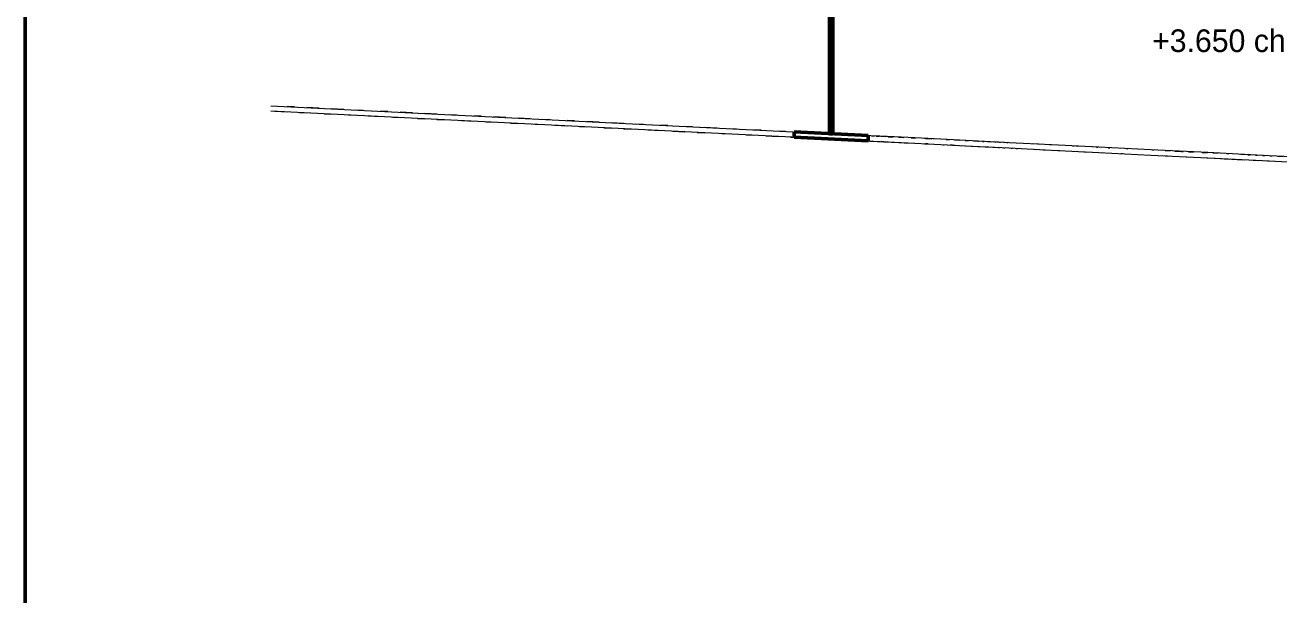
# Model space of a CAD drawing. Header units: metres. Extents: x 10 to 831, y 10 to 584.
# Drawn here: x 10 to 112, y 228.6 to 275 of the extents above; entities that cross this region are included whole.
import ezdxf
from ezdxf.enums import TextEntityAlignment as Align

# ---------------------------------------------------------------- set-up
doc = ezdxf.new("R2010")
doc.units = ezdxf.units.M
for name, color, linetype, lineweight in [('CUT', 7, 'Continuous', 50), ('DIM', 1, 'Continuous', 13), ('FRAME', 7, 'Continuous', 50), ('VIS', 8, 'Continuous', 13)]:
    doc.layers.add(name, color=color, linetype=linetype, lineweight=lineweight)

msp = doc.modelspace()

# ---------------------------------------------------------------- linework, layer by layer
at = {"layer": 'CUT'}
for p, q in [((75.456, 277.2992), (75.456, 266.1552)), ((75.744, 266.1408), (75.744, 277.2848)), ((78.6, 265.998), (72.6, 266.298)), ((72.6, 266.298), (72.6, 265.87)), ((72.6, 265.87), (78.6, 265.57)), ((75.456, 266.1552), (75.744, 266.1408)), ((78.6, 265.57), (78.6, 265.998))]:
    msp.add_line(p, q, dxfattribs=at)
at = {"layer": 'FRAME'}
msp.add_lwpolyline([(10, 10), (831, 10), (831, 584), (10, 584), (10, 10)], close=True, dxfattribs=at)
at = {"layer": 'VIS'}
for p, q in [((75.456, 277.2992), (75.456, 266.1552)), ((75.744, 266.1408), (75.744, 277.2848)), ((30, 268.4279), (72.4932, 266.3032)), ((31.9308, 268.3316), (31.3312, 268.3616)), ((73.4924, 265.8252), (30, 267.9999)), ((30.3324, 267.9832), (31.3312, 267.9336)), ((32.3304, 267.8836), (32.93, 267.8536)), ((33.9288, 268.2316), (32.93, 268.2816)), ((34.3284, 267.7836), (34.928, 267.7536)), ((35.9272, 268.1316), (34.928, 268.1816)), ((36.3268, 267.6836), (36.926, 267.6536)), ((37.5256, 268.0516), (36.926, 268.0816)), ((37.9252, 267.6036), (38.9244, 267.5536)), ((39.5236, 267.952), (38.9244, 267.9816)), ((39.9232, 267.504), (40.5228, 267.474)), ((41.522, 267.852), (40.5228, 267.902)), ((41.9216, 267.404), (42.5208, 267.374)), ((43.52, 267.752), (42.5208, 267.802)), ((45.1184, 267.672), (44.5192, 267.702)), ((47.1168, 267.572), (46.5172, 267.602)), ((49.1148, 267.4724), (48.1156, 267.5224)), ((51.1128, 267.3724), (50.114, 267.4224)), ((43.52, 267.324), (44.5192, 267.274)), ((45.518, 267.224), (46.5172, 267.174)), ((47.5164, 267.124), (48.1156, 267.0944)), ((49.5144, 267.0244), (50.114, 266.9944)), ((51.5124, 266.9244), (52.112, 266.8944)), ((52.7116, 267.2924), (52.112, 267.3224)), ((53.1112, 266.8444), (54.11, 266.7944)), ((54.7096, 267.1924), (54.11, 267.2224)), ((55.1092, 266.7444), (55.7088, 266.7144)), ((56.7076, 267.0928), (55.7088, 267.1424)), ((57.1076, 266.6448), (57.7068, 266.6148)), ((58.706, 266.9928), (57.7068, 267.0428)), ((58.706, 266.5648), (59.7048, 266.5148)), ((60.3044, 266.9128), (59.7052, 266.9428)), ((60.704, 266.4648), (61.7032, 266.4148)), ((62.3024, 266.8128), (61.7032, 266.8428)), ((62.7024, 266.3648), (63.7012, 266.3148)), ((64.3008, 266.7128), (63.7012, 266.7428)), ((66.2988, 266.6132), (65.3, 266.6632)), ((67.8976, 266.5332), (67.298, 266.5632)), ((69.8956, 266.4332), (69.296, 266.4632)), ((71.8936, 266.3332), (71.2944, 266.3632)), ((64.7004, 266.2648), (65.3, 266.2352)), ((66.6984, 266.1652), (67.298, 266.1352)), ((68.6968, 266.0652), (69.296, 266.0352)), ((70.2952, 265.9852), (71.2944, 265.9352)), ((72.2932, 265.8852), (72.8928, 265.8552)), ((78.6, 265.998), (72.6, 266.298)), ((72.6, 266.298), (72.7388, 266.2912)), ((72.6, 266.298), (72.6, 265.87)), ((72.6, 265.87), (72.7388, 265.8632)), ((72.6, 265.87), (78.6, 265.57)), ((72.7588, 266.29), (72.8512, 266.2856)), ((72.7588, 265.862), (72.8512, 265.8576)), ((72.8512, 266.2856), (73.3864, 266.2588)), ((72.8512, 265.8576), (73.1884, 265.8404)), ((73.2476, 265.8376), (73.3864, 265.8308)), ((73.446, 266.2556), (73.5844, 266.2488)), ((73.446, 265.8276), (73.6044, 265.8196)), ((73.6044, 265.8196), (74.8228, 265.7588)), ((73.6044, 265.8196), (75.3888, 265.7304)), ((73.6704, 266.2444), (73.9668, 266.2296)), ((73.892, 266.2336), (73.692, 266.2432)), ((74.794, 266.1884), (73.8028, 266.238)), ((73.892, 266.2336), (74.0916, 266.2236)), ((73.892, 265.8056), (74.8908, 265.7556)), ((74.0656, 266.2248), (74.856, 266.1852)), ((75.0908, 265.7456), (74.0916, 265.7956)), ((74.856, 266.1852), (74.9936, 266.1784)), ((74.9476, 265.7528), (75.2688, 265.7364)), ((75.1312, 266.1716), (75.2688, 266.1644)), ((75.4068, 266.1576), (75.5444, 266.1508)), ((75.4068, 265.7296), (75.5444, 265.7228)), ((75.456, 266.1552), (75.5444, 266.1508)), ((75.456, 266.1552), (75.744, 266.1408)), ((75.5648, 266.1496), (75.64, 266.146)), ((75.6404, 265.718), (77.406, 265.6296)), ((75.6604, 266.1448), (75.6672, 266.1448)), ((75.682, 265.716), (75.728, 265.7136)), ((75.6876, 266.1436), (75.7012, 266.1428)), ((76.2896, 265.6856), (75.69, 265.7156)), ((75.7012, 266.1428), (75.7216, 266.142)), ((75.744, 266.1408), (75.7916, 266.1384)), ((75.812, 266.1376), (75.9548, 266.1304)), ((75.8656, 265.7068), (76.0036, 265.7)), ((75.89, 265.7056), (76.4896, 265.6756)), ((75.9052, 266.1328), (76.0892, 266.1236)), ((75.9752, 266.1292), (75.9888, 266.1284)), ((75.984, 265.7008), (76.5788, 265.6712)), ((75.9888, 266.1284), (76.294, 266.1132)), ((76.1412, 265.6928), (76.1872, 265.6908)), ((76.2728, 266.1144), (76.436, 266.106)), ((76.3552, 266.1104), (76.3756, 266.1092)), ((76.4168, 265.6792), (76.4624, 265.6768)), ((76.436, 266.106), (76.5376, 266.1012)), ((76.436, 266.106), (76.7216, 266.092)), ((76.4364, 266.106), (76.4568, 266.1052)), ((76.518, 266.102), (76.5384, 266.1012)), ((76.5992, 266.098), (76.6196, 266.0972)), ((76.6004, 265.67), (76.7764, 265.6612)), ((76.6004, 265.67), (76.7936, 265.6604)), ((76.6396, 266.096), (76.6732, 266.0944)), ((76.6808, 266.094), (76.7216, 266.092)), ((76.7216, 266.092), (76.8908, 266.0836)), ((76.8428, 266.086), (76.8768, 266.084)), ((76.9524, 265.6524), (77.0112, 265.6496)), ((76.992, 266.0784), (77.0936, 266.0732)), ((77.0464, 266.0756), (77.0804, 266.074)), ((77.2628, 266.0648), (77.3644, 266.0596)), ((77.3044, 265.6348), (77.3632, 265.632)), ((78.3632, 266.01), (77.372, 266.0596)), ((77.3732, 265.6312), (77.9528, 265.6024)), ((77.3856, 266.0588), (77.4196, 266.0572)), ((77.5336, 266.0512), (77.6348, 266.0464)), ((77.888, 265.6056), (77.6884, 265.6156)), ((77.804, 266.0376), (77.9056, 266.0328)), ((77.888, 265.6056), (78.088, 265.5956)), ((77.8916, 265.6056), (77.95, 265.6024)), ((77.9668, 265.6016), (79.5532, 265.5224)), ((78.0336, 266.0264), (78.0808, 266.024)), ((78.2224, 266.0168), (78.2696, 266.0144)), ((78.4784, 265.576), (78.5368, 265.5732)), ((78.5996, 265.998), (78.6468, 265.9956)), ((78.8384, 265.986), (78.6, 265.998)), ((78.6, 265.57), (78.6, 265.998)), ((78.6, 265.57), (78.8384, 265.558)), ((78.7132, 265.5644), (78.8304, 265.5584)), ((78.7788, 265.5612), (79.3676, 265.5316)), ((78.8304, 265.5584), (79.044, 265.5476)), ((79.5532, 265.9504), (78.8384, 265.986)), ((78.8384, 265.558), (79.5532, 265.5224)), ((78.8828, 265.984), (79.1184, 265.972)), ((79.26, 265.9652), (79.4956, 265.9532)), ((79.5532, 265.9504), (79.3548, 265.9604)), ((80.7404, 265.8908), (79.3676, 265.9596)), ((79.4, 265.53), (79.6136, 265.5192)), ((80.7404, 265.8908), (79.5532, 265.9504)), ((79.5532, 265.5224), (80.7404, 265.4628)), ((79.6372, 265.946), (80.0592, 265.9252)), ((79.8864, 265.5056), (79.6864, 265.5156)), ((79.8864, 265.5056), (80.086, 265.4956)), ((79.97, 265.5016), (80.1836, 265.4908)), ((80.0776, 265.496), (80.2708, 265.4864)), ((80.24, 265.916), (80.662, 265.8948)), ((80.5396, 265.4732), (80.7532, 265.4624)), ((82.396, 265.8084), (80.7404, 265.8908)), ((80.7404, 265.4628), (82.396, 265.3804)), ((81.084, 265.8736), (81.506, 265.8528)), ((81.1092, 265.4444), (81.3228, 265.434)), ((81.2368, 265.438), (81.8164, 265.4092)), ((81.5364, 265.4232), (82.2876, 265.3856)), ((82.1, 265.8228), (82.466, 265.8048)), ((84.512, 265.7024), (82.396, 265.8084)), ((82.396, 265.3804), (84.512, 265.2744)), ((84.512, 265.7024), (83.1864, 265.7688)), ((83.2052, 265.3396), (83.9564, 265.302)), ((83.2708, 265.7644), (83.7828, 265.7388)), ((83.4828, 265.326), (83.2832, 265.336)), ((87.08, 265.574), (84.512, 265.7024)), ((84.9556, 265.6804), (85.2128, 265.6672)), ((85.6412, 265.646), (86.0696, 265.6244)), ((86.4984, 265.6032), (86.7556, 265.5904)), ((90.0884, 265.4236), (87.08, 265.574)), ((87.184, 265.5688), (87.5268, 265.5516)), ((87.5268, 265.5516), (87.6248, 265.5468)), ((87.9184, 265.532), (88.0164, 265.5272)), ((88.31, 265.5124), (88.604, 265.498)), ((90.0884, 265.4236), (88.8328, 265.4864)), ((88.8976, 265.4832), (88.9956, 265.4784)), ((89.2892, 265.4636), (89.3872, 265.4588)), ((89.8764, 265.434), (89.9744, 265.4292)), ((93.5248, 265.2516), (90.0884, 265.4236)), ((92.4856, 265.3036), (91.966, 265.3296)), ((84.512, 265.2744), (87.08, 265.146)), ((84.7072, 265.2648), (84.8024, 265.26)), ((85.0884, 265.2456), (85.3744, 265.2312)), ((85.4812, 265.226), (85.2812, 265.236)), ((85.4812, 265.226), (85.6808, 265.216)), ((85.66, 265.2168), (85.946, 265.2028)), ((86.232, 265.1884), (86.518, 265.174)), ((86.9944, 265.1504), (87.0896, 265.1456)), ((87.08, 265.146), (90.0884, 264.9956)), ((87.5664, 265.1216), (87.6616, 265.1168)), ((88.138, 265.0932), (88.3288, 265.0836)), ((88.3288, 265.0836), (88.4352, 265.0784)), ((88.7556, 265.0624), (88.8624, 265.0568)), ((89.1828, 265.0408), (89.2896, 265.0356)), ((89.6096, 265.0196), (89.7164, 265.014)), ((90.0884, 264.9956), (93.5248, 264.8236)), ((90.2504, 264.9876), (90.3572, 264.982)), ((90.6772, 264.966), (90.784, 264.9608)), ((92.172, 264.8912), (92.2788, 264.886)), ((92.8564, 264.8572), (92.9744, 264.8512)), ((93.5248, 265.2516), (93.3516, 265.2604)), ((97.3744, 265.0592), (93.5248, 265.2516)), ((93.5248, 264.8236), (97.3744, 264.6312)), ((94.034, 264.7984), (94.152, 264.7924)), ((94.0484, 264.7976), (94.2148, 264.7892)), ((95.2416, 265.166), (95.3624, 265.16)), ((95.3788, 264.7312), (95.5452, 264.7228)), ((95.7112, 265.1424), (95.5452, 265.1508)), ((96.1536, 264.6924), (96.2716, 264.6864)), ((96.3764, 264.6812), (96.8756, 264.6564)), ((97.3744, 265.0592), (96.8756, 265.0844)), ((97.1772, 265.0692), (97.298, 265.0632)), ((101.6204, 264.8468), (97.3744, 265.0592)), ((97.3744, 264.6312), (101.6204, 264.4188)), ((97.63, 264.6184), (97.758, 264.612)), ((98.1448, 265.0208), (98.266, 265.0148)), ((99.1688, 264.5416), (99.2972, 264.5352)), ((99.618, 264.9472), (99.75, 264.9404)), ((106.2452, 264.6156), (101.6204, 264.8468)), ((101.6204, 264.4188), (106.2452, 264.1876)), ((101.7264, 264.8416), (101.858, 264.8352)), ((102.7804, 264.7888), (103.1756, 264.7692)), ((102.8396, 264.358), (102.978, 264.3512)), ((103.5708, 264.7496), (104.0976, 264.7232)), ((104.0976, 264.7232), (104.2396, 264.716)), ((104.498, 264.2752), (104.9128, 264.2544)), ((104.6656, 264.6948), (105.0916, 264.6736)), ((105.8016, 264.638), (106.2272, 264.6168)), ((111.2284, 264.3664), (106.2452, 264.6156)), ((106.6532, 264.5952), (107.0792, 264.574)), ((107.7892, 264.5384), (107.9312, 264.5316)), ((108.9248, 264.4816), (109.0668, 264.4748)), ((111.2284, 264.3664), (109.1068, 264.4728)), ((109.512, 264.4524), (109.6636, 264.4448)), ((110.1184, 264.422), (110.27, 264.4144)), ((110.7248, 264.3916), (110.8764, 264.384)), ((116.5488, 264.1004), (111.2284, 264.3664)), ((111.3308, 264.3616), (111.4824, 264.354)), ((111.9372, 264.3312), (112.392, 264.3084)), ((106.1564, 264.192), (106.8476, 264.1576)), ((106.2452, 264.1876), (111.2284, 263.9384)), ((107.2684, 264.1364), (109.1068, 264.0448)), ((107.576, 264.1212), (108.0184, 264.0992)), ((108.7564, 264.062), (109.1992, 264.04)), ((109.9368, 264.0032), (110.3796, 263.9812)), ((111.1172, 263.944), (111.56, 263.922)), ((111.2284, 263.9384), (116.5488, 263.6724))]:
    msp.add_line(p, q, dxfattribs=at)

# ---------------------------------------------------------------- texts
at = {"layer": 'DIM'}
msp.add_text('+3.650 chandelier hoop', height=1.84, dxfattribs=at).set_placement((127.5, 272.8), align=Align.RIGHT)

doc.saveas('drawing.dxf')
